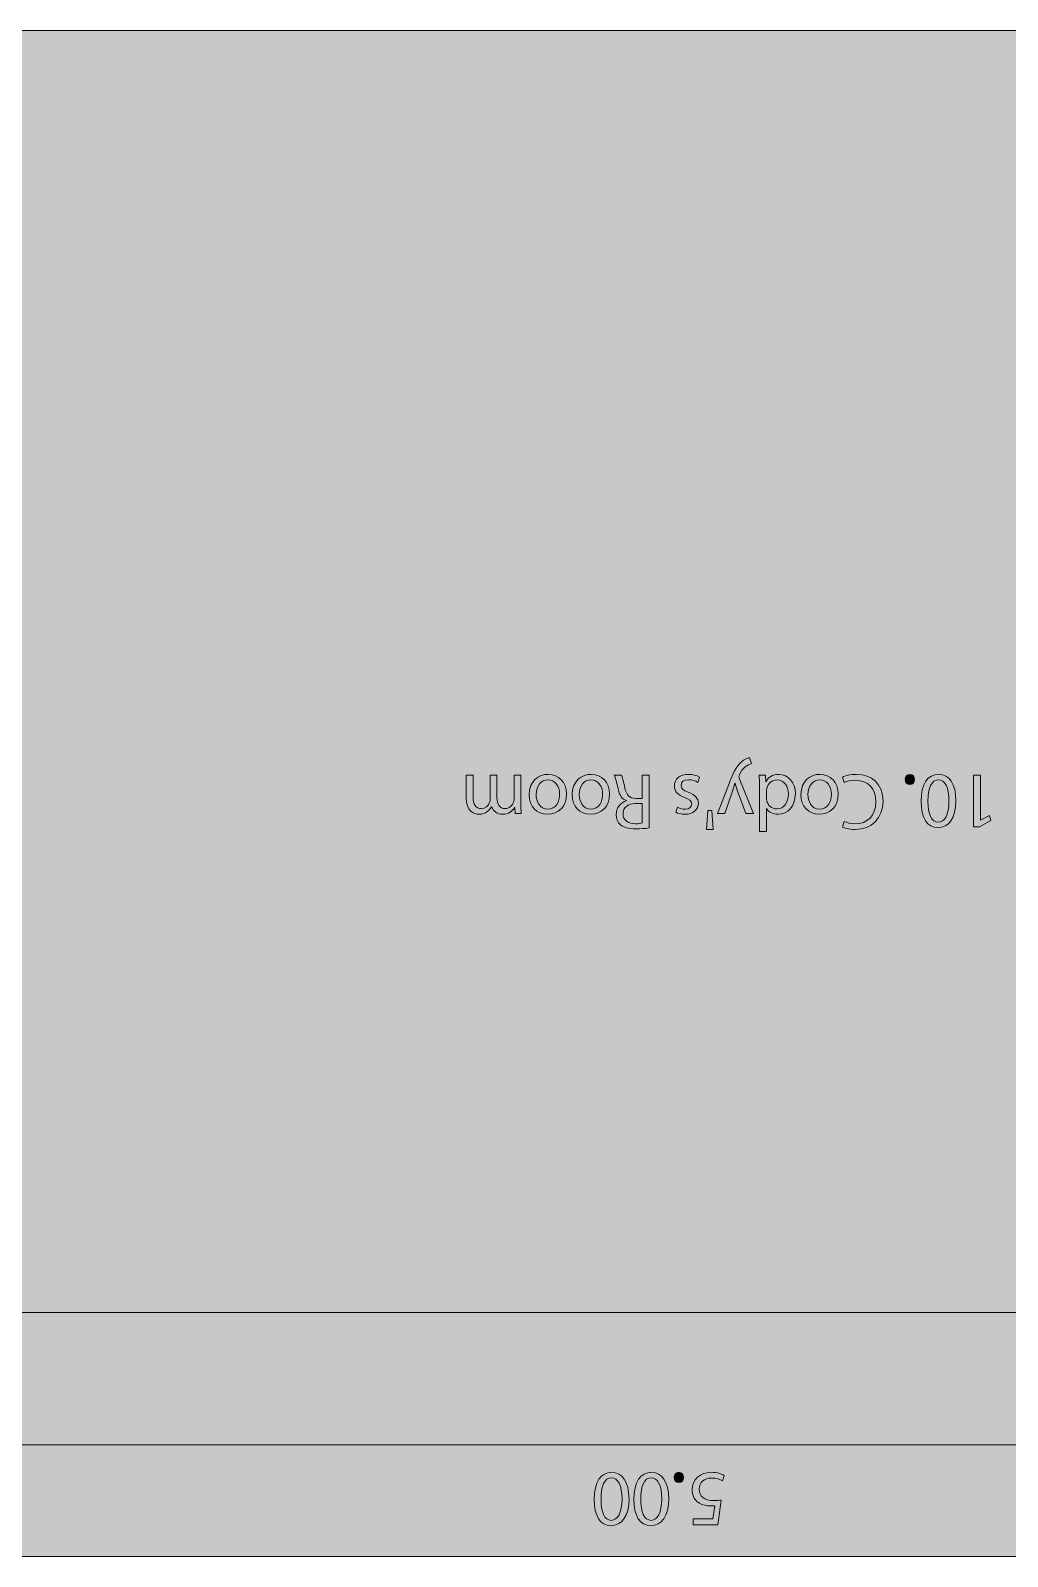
# Model space of a CAD drawing. Header units: centimetres. Extents: x -16.81 to -14.54, y 1.61 to 2.77.
# Drawn here: x -15.6985 to -15.5855, y 1.7457 to 1.922 of the extents above; entities that cross this region are included whole.
import ezdxf

# ---------------------------------------------------------------- set-up
doc = ezdxf.new("R2010")
doc.units = ezdxf.units.CM
doc.header["$MEASUREMENT"] = 0
for name, color, linetype, lineweight in [('0TEXT', 7, 'Continuous', 0), ('EXP BORDER', 7, 'Continuous', 0), ('EXP COTA', 7, 'Continuous', 0), ('EXP HATCH', 7, 'Continuous', 0)]:
    doc.layers.add(name, color=color, linetype=linetype, lineweight=lineweight)

# ---------------------------------------------------------------- blocks, each defined once
blk = doc.blocks.new('Block_73')
at = {"layer": 'EXP COTA', "true_color": 0x0000cc, "transparency": 33554687}
h = blk.add_hatch(color=172, dxfattribs=at)
h.dxf.hatch_style = 2
edge = h.paths.add_edge_path()
edge.add_spline(control_points=[(-15.63005, 1.75231), (-15.63005, 1.75386), (-15.63054, 1.75476), (-15.63126, 1.75476), (-15.63209, 1.75476), (-15.63248, 1.75379), (-15.63248, 1.75228), (-15.63248, 1.7508), (-15.6321, 1.74983), (-15.63128, 1.74983), (-15.63057, 1.74983), (-15.63005, 1.75069), (-15.63005, 1.75231)], knot_values=[0, 0, 0, 0, 1, 1, 1, 2, 2, 2, 3, 3, 3, 4, 4, 4, 4], degree=3, periodic=0)
edge = h.paths.add_edge_path()
edge.add_spline(control_points=[(-15.63327, 1.75224), (-15.63327, 1.75428), (-15.63253, 1.75538), (-15.63121, 1.75538), (-15.63005, 1.75538), (-15.62926, 1.75428), (-15.62924, 1.75231), (-15.62924, 1.75032), (-15.63011, 1.74921), (-15.63131, 1.74921), (-15.63257, 1.74921), (-15.63327, 1.75035), (-15.63327, 1.75224)], knot_values=[0, 0, 0, 0, 1, 1, 1, 2, 2, 2, 3, 3, 3, 4, 4, 4, 4], degree=3, periodic=0)
h = blk.add_hatch(color=172, dxfattribs=at)
h.dxf.hatch_style = 2
edge = h.paths.add_edge_path()
edge.add_spline(control_points=[(-15.62545, 1.75231), (-15.62545, 1.75386), (-15.62592, 1.75476), (-15.62666, 1.75476), (-15.62749, 1.75476), (-15.62788, 1.75379), (-15.62788, 1.75228), (-15.62788, 1.7508), (-15.6275, 1.74983), (-15.62668, 1.74983), (-15.62597, 1.74983), (-15.62545, 1.75069), (-15.62545, 1.75231)], knot_values=[0, 0, 0, 0, 1, 1, 1, 2, 2, 2, 3, 3, 3, 4, 4, 4, 4], degree=3, periodic=0)
edge = h.paths.add_edge_path()
edge.add_spline(control_points=[(-15.62868, 1.75224), (-15.62868, 1.75428), (-15.62793, 1.75538), (-15.62661, 1.75538), (-15.62545, 1.75538), (-15.62466, 1.75428), (-15.62464, 1.75231), (-15.62464, 1.75032), (-15.62551, 1.74921), (-15.62671, 1.74921), (-15.62797, 1.74921), (-15.62868, 1.75035), (-15.62868, 1.75224)], knot_values=[0, 0, 0, 0, 1, 1, 1, 2, 2, 2, 3, 3, 3, 4, 4, 4, 4], degree=3, periodic=0)
h = blk.add_hatch(color=172, dxfattribs=at)
h.dxf.hatch_style = 2
edge = h.paths.add_edge_path()
edge.add_spline(control_points=[(-15.62294, 1.75479), (-15.62294, 1.75445), (-15.62316, 1.75421), (-15.62347, 1.75421), (-15.6238, 1.75421), (-15.62402, 1.75445), (-15.62402, 1.75479), (-15.62402, 1.75514), (-15.62382, 1.75538), (-15.62347, 1.75538), (-15.62315, 1.75538), (-15.62294, 1.75514), (-15.62294, 1.75479)], knot_values=[0, 0, 0, 0, 1, 1, 1, 2, 2, 2, 3, 3, 3, 4, 4, 4, 4], degree=3, periodic=0)
h = blk.add_hatch(color=172, dxfattribs=at)
h.dxf.hatch_style = 2
edge = h.paths.add_edge_path()
edge.add_spline(control_points=[(-15.62182, 1.75001), (-15.62182, 1.75001), (-15.61955, 1.75001), (-15.61955, 1.75001), (-15.61955, 1.75001), (-15.61932, 1.75152), (-15.61932, 1.75152), (-15.61946, 1.75152), (-15.61958, 1.75149), (-15.6198, 1.75149), (-15.62027, 1.75149), (-15.62072, 1.75159), (-15.6211, 1.75183), (-15.62156, 1.75207), (-15.62194, 1.75259), (-15.62194, 1.75335), (-15.62194, 1.75452), (-15.62101, 1.75538), (-15.61972, 1.75538), (-15.61908, 1.75538), (-15.61853, 1.75521), (-15.61824, 1.755), (-15.61824, 1.755), (-15.61844, 1.75438), (-15.61844, 1.75438), (-15.61868, 1.75455), (-15.61917, 1.75472), (-15.61972, 1.75472), (-15.62048, 1.75472), (-15.62113, 1.75424), (-15.62113, 1.75345), (-15.62111, 1.75266), (-15.6206, 1.75211), (-15.61941, 1.75211), (-15.61908, 1.75211), (-15.61881, 1.75214), (-15.61858, 1.75218), (-15.61858, 1.75218), (-15.61898, 1.74932), (-15.61898, 1.74932), (-15.61898, 1.74932), (-15.62182, 1.74932), (-15.62182, 1.74932), (-15.62182, 1.74932), (-15.62182, 1.75001), (-15.62182, 1.75001)], knot_values=[0, 0, 0, 0, 1, 1, 1, 2, 2, 2, 3, 3, 3, 4, 4, 4, 5, 5, 5, 6, 6, 6, 7, 7, 7, 8, 8, 8, 9, 9, 9, 10, 10, 10, 11, 11, 11, 12, 12, 12, 13, 13, 13, 14, 14, 14, 15, 15, 15, 15], degree=3, periodic=0)
at = {"layer": 'EXP COTA'}
for points, knots in [([(-15.63327, 1.75224), (-15.63327, 1.75428), (-15.63253, 1.75538), (-15.63121, 1.75538), (-15.63005, 1.75538), (-15.62926, 1.75428), (-15.62924, 1.75231), (-15.62924, 1.75032), (-15.63011, 1.74921), (-15.63131, 1.74921), (-15.63257, 1.74921), (-15.63327, 1.75035), (-15.63327, 1.75224)], [0, 0, 0, 0, 1, 1, 1, 2, 2, 2, 3, 3, 3, 4, 4, 4, 4]), ([(-15.62868, 1.75224), (-15.62868, 1.75428), (-15.62793, 1.75538), (-15.62661, 1.75538), (-15.62545, 1.75538), (-15.62466, 1.75428), (-15.62464, 1.75231), (-15.62464, 1.75032), (-15.62551, 1.74921), (-15.62671, 1.74921), (-15.62797, 1.74921), (-15.62868, 1.75035), (-15.62868, 1.75224)], [0, 0, 0, 0, 1, 1, 1, 2, 2, 2, 3, 3, 3, 4, 4, 4, 4]), ([(-15.62294, 1.75479), (-15.62294, 1.75445), (-15.62316, 1.75421), (-15.62347, 1.75421), (-15.6238, 1.75421), (-15.62402, 1.75445), (-15.62402, 1.75479), (-15.62402, 1.75514), (-15.62382, 1.75538), (-15.62347, 1.75538), (-15.62315, 1.75538), (-15.62294, 1.75514), (-15.62294, 1.75479)], [0, 0, 0, 0, 1, 1, 1, 2, 2, 2, 3, 3, 3, 4, 4, 4, 4]), ([(-15.62182, 1.75001), (-15.62182, 1.75001), (-15.61955, 1.75001), (-15.61955, 1.75001), (-15.61955, 1.75001), (-15.61932, 1.75152), (-15.61932, 1.75152), (-15.61946, 1.75152), (-15.61958, 1.75149), (-15.6198, 1.75149), (-15.62027, 1.75149), (-15.62072, 1.75159), (-15.6211, 1.75183), (-15.62156, 1.75207), (-15.62194, 1.75259), (-15.62194, 1.75335), (-15.62194, 1.75452), (-15.62101, 1.75538), (-15.61972, 1.75538), (-15.61908, 1.75538), (-15.61853, 1.75521), (-15.61824, 1.755), (-15.61824, 1.755), (-15.61844, 1.75438), (-15.61844, 1.75438), (-15.61868, 1.75455), (-15.61917, 1.75472), (-15.61972, 1.75472), (-15.62048, 1.75472), (-15.62113, 1.75424), (-15.62113, 1.75345), (-15.62111, 1.75266), (-15.6206, 1.75211), (-15.61941, 1.75211), (-15.61908, 1.75211), (-15.61881, 1.75214), (-15.61858, 1.75218), (-15.61858, 1.75218), (-15.61898, 1.74932), (-15.61898, 1.74932), (-15.61898, 1.74932), (-15.62182, 1.74932), (-15.62182, 1.74932), (-15.62182, 1.74932), (-15.62182, 1.75001), (-15.62182, 1.75001)], [0, 0, 0, 0, 1, 1, 1, 2, 2, 2, 3, 3, 3, 4, 4, 4, 5, 5, 5, 6, 6, 6, 7, 7, 7, 8, 8, 8, 9, 9, 9, 10, 10, 10, 11, 11, 11, 12, 12, 12, 13, 13, 13, 14, 14, 14, 15, 15, 15, 15]), ([(-15.63005, 1.75231), (-15.63005, 1.75386), (-15.63054, 1.75476), (-15.63126, 1.75476), (-15.63209, 1.75476), (-15.63248, 1.75379), (-15.63248, 1.75228), (-15.63248, 1.7508), (-15.6321, 1.74983), (-15.63128, 1.74983), (-15.63057, 1.74983), (-15.63005, 1.75069), (-15.63005, 1.75231)], [0, 0, 0, 0, 1, 1, 1, 2, 2, 2, 3, 3, 3, 4, 4, 4, 4]), ([(-15.62545, 1.75231), (-15.62545, 1.75386), (-15.62592, 1.75476), (-15.62666, 1.75476), (-15.62749, 1.75476), (-15.62788, 1.75379), (-15.62788, 1.75228), (-15.62788, 1.7508), (-15.6275, 1.74983), (-15.62668, 1.74983), (-15.62597, 1.74983), (-15.62545, 1.75069), (-15.62545, 1.75231)], [0, 0, 0, 0, 1, 1, 1, 2, 2, 2, 3, 3, 3, 4, 4, 4, 4])]:
    blk.add_open_spline(points, degree=3, knots=knots, dxfattribs=at)
blk = doc.blocks.new('Block_72')
at = {"layer": 'EXP COTA'}
blk.add_blockref('Block_73', (0, 0), dxfattribs=at)
blk = doc.blocks.new('Block_71')
at = {"layer": 'EXP COTA', "true_color": 0x0000cc, "transparency": 33554687}
h = blk.add_hatch(color=172, dxfattribs=at)
h.dxf.hatch_style = 2
h.paths.add_polyline_path([(-15.70745, 1.75738), (-15.70745, 1.75973), (-15.7145, 1.75855)])
h = blk.add_hatch(color=172, dxfattribs=at)
h.dxf.hatch_style = 2
h.paths.add_polyline_path([(-15.54517, 1.75738), (-15.54517, 1.75973), (-15.53812, 1.75855)])
at = {"layer": 'EXP COTA', "color": 172, "lineweight": 0, "true_color": 0x0000cc}
for p, q in [((-15.7145, 1.74742), (-15.7145, 1.76561)), ((-15.53812, 1.74742), (-15.53812, 1.76561)), ((-15.54517, 1.75855), (-15.70745, 1.75855))]:
    blk.add_line(p, q, dxfattribs=at)
at = {"layer": 'EXP COTA'}
for points in [[(-15.70745, 1.75738), (-15.70745, 1.75973), (-15.7145, 1.75855), (-15.7145, 1.75855)], [(-15.54517, 1.75738), (-15.54517, 1.75973), (-15.53812, 1.75855), (-15.53812, 1.75855)]]:
    blk.add_lwpolyline(points, close=True, dxfattribs=at)
blk.add_blockref('Block_72', (0, 0), dxfattribs=at)
blk = doc.blocks.new('Block_77')
at = {"layer": 'EXP COTA', "color": 172, "lineweight": 0, "true_color": 0x0000cc}
blk.add_line((-15.12184, 1.77386), (-15.88384, 1.77386), dxfattribs=at)
blk = doc.blocks.new('Block_163')
at = {"layer": '0TEXT', "true_color": 0x333333, "transparency": 33554687}
h = blk.add_hatch(color=250, dxfattribs=at)
h.dxf.hatch_style = 2
edge = h.paths.add_edge_path()
edge.add_spline(control_points=[(-15.61572, 1.83152), (-15.61572, 1.83152), (-15.61669, 1.83413), (-15.61669, 1.83413), (-15.61679, 1.83444), (-15.61689, 1.83479), (-15.61698, 1.83506), (-15.61698, 1.83506), (-15.617, 1.83506), (-15.617, 1.83506), (-15.61707, 1.83479), (-15.61717, 1.83444), (-15.61727, 1.83413), (-15.61727, 1.83413), (-15.61815, 1.83152), (-15.61815, 1.83152), (-15.61815, 1.83152), (-15.61899, 1.83152), (-15.61899, 1.83152), (-15.61899, 1.83152), (-15.61779, 1.83469), (-15.61779, 1.83469), (-15.61722, 1.8362), (-15.61682, 1.83699), (-15.61627, 1.83748), (-15.61588, 1.83782), (-15.61548, 1.83796), (-15.61529, 1.83799), (-15.61529, 1.83799), (-15.61508, 1.8373), (-15.61508, 1.8373), (-15.61529, 1.83723), (-15.61555, 1.8371), (-15.61579, 1.83692), (-15.61601, 1.83675), (-15.61629, 1.83644), (-15.61646, 1.83603), (-15.6165, 1.83593), (-15.61653, 1.83586), (-15.61653, 1.83582), (-15.61653, 1.83579), (-15.61651, 1.83572), (-15.61648, 1.83562), (-15.61648, 1.83562), (-15.61484, 1.83152), (-15.61484, 1.83152), (-15.61484, 1.83152), (-15.61572, 1.83152), (-15.61572, 1.83152)], knot_values=[0, 0, 0, 0, 1, 1, 1, 2, 2, 2, 3, 3, 3, 4, 4, 4, 5, 5, 5, 6, 6, 6, 7, 7, 7, 8, 8, 8, 9, 9, 9, 10, 10, 10, 11, 11, 11, 12, 12, 12, 13, 13, 13, 14, 14, 14, 15, 15, 15, 16, 16, 16, 16], degree=3, periodic=0)
h = blk.add_hatch(color=250, dxfattribs=at)
h.dxf.hatch_style = 2
edge = h.paths.add_edge_path()
edge.add_spline(control_points=[(-15.64175, 1.83272), (-15.64175, 1.83227), (-15.64173, 1.8319), (-15.64172, 1.83152), (-15.64172, 1.83152), (-15.64242, 1.83152), (-15.64242, 1.83152), (-15.64242, 1.83152), (-15.64246, 1.83224), (-15.64246, 1.83224), (-15.64246, 1.83224), (-15.64247, 1.83224), (-15.64247, 1.83224), (-15.64273, 1.83183), (-15.64315, 1.83145), (-15.64387, 1.83145), (-15.64447, 1.83145), (-15.64494, 1.83179), (-15.64513, 1.83231), (-15.64513, 1.83231), (-15.64514, 1.83231), (-15.64514, 1.83231), (-15.64528, 1.83207), (-15.64545, 1.8319), (-15.64564, 1.83176), (-15.6459, 1.83155), (-15.64619, 1.83145), (-15.64661, 1.83145), (-15.64719, 1.83145), (-15.64807, 1.83183), (-15.64807, 1.83334), (-15.64807, 1.83334), (-15.64807, 1.83596), (-15.64807, 1.83596), (-15.64807, 1.83596), (-15.64728, 1.83596), (-15.64728, 1.83596), (-15.64728, 1.83596), (-15.64728, 1.83345), (-15.64728, 1.83345), (-15.64728, 1.83262), (-15.64697, 1.8321), (-15.64631, 1.8321), (-15.64587, 1.8321), (-15.6455, 1.83241), (-15.64537, 1.83283), (-15.64533, 1.83293), (-15.6453, 1.83307), (-15.6453, 1.83324), (-15.6453, 1.83324), (-15.6453, 1.83596), (-15.6453, 1.83596), (-15.6453, 1.83596), (-15.64452, 1.83596), (-15.64452, 1.83596), (-15.64452, 1.83596), (-15.64452, 1.83331), (-15.64452, 1.83331), (-15.64452, 1.83262), (-15.64421, 1.8321), (-15.64359, 1.8321), (-15.64309, 1.8321), (-15.64273, 1.83248), (-15.64259, 1.83289), (-15.64256, 1.833), (-15.64252, 1.83314), (-15.64252, 1.83327), (-15.64252, 1.83327), (-15.64252, 1.83596), (-15.64252, 1.83596), (-15.64252, 1.83596), (-15.64175, 1.83596), (-15.64175, 1.83596), (-15.64175, 1.83596), (-15.64175, 1.83272), (-15.64175, 1.83272)], knot_values=[0, 0, 0, 0, 1, 1, 1, 2, 2, 2, 3, 3, 3, 4, 4, 4, 5, 5, 5, 6, 6, 6, 7, 7, 7, 8, 8, 8, 9, 9, 9, 10, 10, 10, 11, 11, 11, 12, 12, 12, 13, 13, 13, 14, 14, 14, 15, 15, 15, 16, 16, 16, 17, 17, 17, 18, 18, 18, 19, 19, 19, 20, 20, 20, 21, 21, 21, 22, 22, 22, 23, 23, 23, 24, 24, 24, 25, 25, 25, 25], degree=3, periodic=0)
h = blk.add_hatch(color=250, dxfattribs=at)
h.dxf.hatch_style = 2
edge = h.paths.add_edge_path()
edge.add_spline(control_points=[(-15.63727, 1.83376), (-15.63727, 1.83472), (-15.63784, 1.83544), (-15.63863, 1.83544), (-15.63939, 1.83544), (-15.63998, 1.83472), (-15.63998, 1.83372), (-15.63998, 1.833), (-15.6396, 1.83203), (-15.63865, 1.83203), (-15.63768, 1.83203), (-15.63727, 1.83293), (-15.63727, 1.83376)], knot_values=[0, 0, 0, 0, 1, 1, 1, 2, 2, 2, 3, 3, 3, 4, 4, 4, 4], degree=3, periodic=0)
edge = h.paths.add_edge_path()
edge.add_spline(control_points=[(-15.64079, 1.83372), (-15.64079, 1.83534), (-15.63967, 1.83606), (-15.63858, 1.83606), (-15.63739, 1.83606), (-15.63646, 1.83517), (-15.63646, 1.83379), (-15.63646, 1.83231), (-15.63743, 1.83145), (-15.63867, 1.83145), (-15.63994, 1.83145), (-15.64079, 1.83234), (-15.64079, 1.83372)], knot_values=[0, 0, 0, 0, 1, 1, 1, 2, 2, 2, 3, 3, 3, 4, 4, 4, 4], degree=3, periodic=0)
h = blk.add_hatch(color=250, dxfattribs=at)
h.dxf.hatch_style = 2
edge = h.paths.add_edge_path()
edge.add_spline(control_points=[(-15.63229, 1.83376), (-15.63229, 1.83472), (-15.63286, 1.83544), (-15.63365, 1.83544), (-15.63441, 1.83544), (-15.635, 1.83472), (-15.635, 1.83372), (-15.635, 1.833), (-15.63462, 1.83203), (-15.63367, 1.83203), (-15.63271, 1.83203), (-15.63229, 1.83293), (-15.63229, 1.83376)], knot_values=[0, 0, 0, 0, 1, 1, 1, 2, 2, 2, 3, 3, 3, 4, 4, 4, 4], degree=3, periodic=0)
edge = h.paths.add_edge_path()
edge.add_spline(control_points=[(-15.63581, 1.83372), (-15.63581, 1.83534), (-15.63469, 1.83606), (-15.6336, 1.83606), (-15.63241, 1.83606), (-15.63148, 1.83517), (-15.63148, 1.83379), (-15.63148, 1.83231), (-15.63247, 1.83145), (-15.63369, 1.83145), (-15.63496, 1.83145), (-15.63581, 1.83234), (-15.63581, 1.83372)], knot_values=[0, 0, 0, 0, 1, 1, 1, 2, 2, 2, 3, 3, 3, 4, 4, 4, 4], degree=3, periodic=0)
h = blk.add_hatch(color=250, dxfattribs=at)
h.dxf.hatch_style = 2
edge = h.paths.add_edge_path()
edge.add_spline(control_points=[(-15.62773, 1.83269), (-15.62773, 1.83269), (-15.62854, 1.83269), (-15.62854, 1.83269), (-15.62938, 1.83269), (-15.62993, 1.83221), (-15.62993, 1.83152), (-15.62993, 1.83072), (-15.62935, 1.83038), (-15.6285, 1.83034), (-15.62812, 1.83034), (-15.62785, 1.83038), (-15.62773, 1.83045), (-15.62773, 1.83045), (-15.62773, 1.83269), (-15.62773, 1.83269)], knot_values=[0, 0, 0, 0, 1, 1, 1, 2, 2, 2, 3, 3, 3, 4, 4, 4, 5, 5, 5, 5], degree=3, periodic=0)
edge = h.paths.add_edge_path()
edge.add_spline(control_points=[(-15.62692, 1.82986), (-15.62733, 1.82979), (-15.6279, 1.82976), (-15.62845, 1.82976), (-15.6293, 1.82976), (-15.62985, 1.8299), (-15.63024, 1.83024), (-15.63055, 1.83052), (-15.63073, 1.83093), (-15.63073, 1.83141), (-15.63073, 1.83224), (-15.63021, 1.83279), (-15.62955, 1.833), (-15.62955, 1.833), (-15.62955, 1.83303), (-15.62955, 1.83303), (-15.63004, 1.8332), (-15.63031, 1.83362), (-15.63047, 1.83427), (-15.63067, 1.83513), (-15.63081, 1.83572), (-15.63095, 1.83596), (-15.63095, 1.83596), (-15.63012, 1.83596), (-15.63012, 1.83596), (-15.63002, 1.83579), (-15.62988, 1.83527), (-15.62971, 1.83448), (-15.62952, 1.83365), (-15.62919, 1.83331), (-15.62847, 1.83327), (-15.62847, 1.83327), (-15.62773, 1.83327), (-15.62773, 1.83327), (-15.62773, 1.83327), (-15.62773, 1.83596), (-15.62773, 1.83596), (-15.62773, 1.83596), (-15.62692, 1.83596), (-15.62692, 1.83596), (-15.62692, 1.83596), (-15.62692, 1.82986), (-15.62692, 1.82986)], knot_values=[0, 0, 0, 0, 1, 1, 1, 2, 2, 2, 3, 3, 3, 4, 4, 4, 5, 5, 5, 6, 6, 6, 7, 7, 7, 8, 8, 8, 9, 9, 9, 10, 10, 10, 11, 11, 11, 12, 12, 12, 13, 13, 13, 14, 14, 14, 14], degree=3, periodic=0)
h = blk.add_hatch(color=250, dxfattribs=at)
h.dxf.hatch_style = 2
edge = h.paths.add_edge_path()
edge.add_spline(control_points=[(-15.62129, 1.83513), (-15.62153, 1.83531), (-15.62196, 1.83544), (-15.62235, 1.83544), (-15.62294, 1.83544), (-15.62322, 1.83517), (-15.62322, 1.83479), (-15.62322, 1.83441), (-15.62299, 1.8342), (-15.62239, 1.834), (-15.6216, 1.83369), (-15.62122, 1.83327), (-15.62122, 1.83272), (-15.62122, 1.83203), (-15.6218, 1.83145), (-15.62275, 1.83145), (-15.6232, 1.83145), (-15.62359, 1.83155), (-15.62384, 1.83169), (-15.62384, 1.83169), (-15.62363, 1.83227), (-15.62363, 1.83227), (-15.62346, 1.83217), (-15.62315, 1.83203), (-15.62273, 1.83203), (-15.62225, 1.83203), (-15.62199, 1.83231), (-15.62199, 1.83265), (-15.62199, 1.833), (-15.62225, 1.83317), (-15.62284, 1.83338), (-15.62359, 1.83369), (-15.62399, 1.83407), (-15.62399, 1.83472), (-15.62399, 1.83551), (-15.62339, 1.83606), (-15.62234, 1.83606), (-15.62185, 1.83606), (-15.62141, 1.83593), (-15.6211, 1.83575), (-15.6211, 1.83575), (-15.62129, 1.83513), (-15.62129, 1.83513)], knot_values=[0, 0, 0, 0, 1, 1, 1, 2, 2, 2, 3, 3, 3, 4, 4, 4, 5, 5, 5, 6, 6, 6, 7, 7, 7, 8, 8, 8, 9, 9, 9, 10, 10, 10, 11, 11, 11, 12, 12, 12, 13, 13, 13, 14, 14, 14, 14], degree=3, periodic=0)
h = blk.add_hatch(color=250, dxfattribs=at)
h.dxf.hatch_style = 2
edge = h.paths.add_edge_path()
edge.add_spline(control_points=[(-15.61334, 1.83334), (-15.61334, 1.83324), (-15.61334, 1.8331), (-15.61331, 1.833), (-15.61319, 1.83248), (-15.61276, 1.83207), (-15.61214, 1.83207), (-15.61131, 1.83207), (-15.61081, 1.83279), (-15.61081, 1.83379), (-15.61081, 1.83469), (-15.61126, 1.83541), (-15.61212, 1.83541), (-15.61267, 1.83541), (-15.61316, 1.83506), (-15.61331, 1.83444), (-15.61334, 1.83434), (-15.61334, 1.83424), (-15.61334, 1.8341), (-15.61334, 1.8341), (-15.61334, 1.83334), (-15.61334, 1.83334)], knot_values=[0, 0, 0, 0, 1, 1, 1, 2, 2, 2, 3, 3, 3, 4, 4, 4, 5, 5, 5, 6, 6, 6, 7, 7, 7, 7], degree=3, periodic=0)
edge = h.paths.add_edge_path()
edge.add_spline(control_points=[(-15.61415, 1.82945), (-15.61415, 1.82945), (-15.61415, 1.83482), (-15.61415, 1.83482), (-15.61415, 1.8352), (-15.61415, 1.83565), (-15.61419, 1.83596), (-15.61419, 1.83596), (-15.61347, 1.83596), (-15.61347, 1.83596), (-15.61347, 1.83596), (-15.61343, 1.8352), (-15.61343, 1.8352), (-15.61343, 1.8352), (-15.61341, 1.8352), (-15.61341, 1.8352), (-15.61316, 1.83568), (-15.61262, 1.83606), (-15.6119, 1.83606), (-15.61083, 1.83606), (-15.61, 1.83517), (-15.61, 1.83382), (-15.61, 1.83234), (-15.61092, 1.83145), (-15.61198, 1.83145), (-15.61267, 1.83145), (-15.61312, 1.83176), (-15.61333, 1.8321), (-15.61333, 1.8321), (-15.61334, 1.8321), (-15.61334, 1.8321), (-15.61334, 1.8321), (-15.61334, 1.82945), (-15.61334, 1.82945), (-15.61334, 1.82945), (-15.61415, 1.82945), (-15.61415, 1.82945)], knot_values=[0, 0, 0, 0, 1, 1, 1, 2, 2, 2, 3, 3, 3, 4, 4, 4, 5, 5, 5, 6, 6, 6, 7, 7, 7, 8, 8, 8, 9, 9, 9, 10, 10, 10, 11, 11, 11, 12, 12, 12, 12], degree=3, periodic=0)
h = blk.add_hatch(color=250, dxfattribs=at)
h.dxf.hatch_style = 2
edge = h.paths.add_edge_path()
edge.add_spline(control_points=[(-15.60583, 1.83376), (-15.60583, 1.83472), (-15.6064, 1.83544), (-15.6072, 1.83544), (-15.60795, 1.83544), (-15.60854, 1.83472), (-15.60854, 1.83372), (-15.60854, 1.833), (-15.60816, 1.83203), (-15.60721, 1.83203), (-15.60625, 1.83203), (-15.60583, 1.83293), (-15.60583, 1.83376)], knot_values=[0, 0, 0, 0, 1, 1, 1, 2, 2, 2, 3, 3, 3, 4, 4, 4, 4], degree=3, periodic=0)
edge = h.paths.add_edge_path()
edge.add_spline(control_points=[(-15.60935, 1.83372), (-15.60935, 1.83534), (-15.60823, 1.83606), (-15.60714, 1.83606), (-15.60596, 1.83606), (-15.60503, 1.83517), (-15.60503, 1.83379), (-15.60503, 1.83231), (-15.60601, 1.83145), (-15.60723, 1.83145), (-15.6085, 1.83145), (-15.60935, 1.83234), (-15.60935, 1.83372)], knot_values=[0, 0, 0, 0, 1, 1, 1, 2, 2, 2, 3, 3, 3, 4, 4, 4, 4], degree=3, periodic=0)
h = blk.add_hatch(color=250, dxfattribs=at)
h.dxf.hatch_style = 2
edge = h.paths.add_edge_path()
edge.add_spline(control_points=[(-15.60454, 1.83575), (-15.60425, 1.83589), (-15.60366, 1.83606), (-15.60291, 1.83606), (-15.60117, 1.83606), (-15.59986, 1.83496), (-15.59986, 1.83293), (-15.59986, 1.831), (-15.60117, 1.82969), (-15.60308, 1.82969), (-15.60385, 1.82969), (-15.60434, 1.82986), (-15.60454, 1.82997), (-15.60454, 1.82997), (-15.60435, 1.83062), (-15.60435, 1.83062), (-15.60404, 1.83048), (-15.60361, 1.83034), (-15.60311, 1.83034), (-15.60167, 1.83034), (-15.6007, 1.83127), (-15.6007, 1.83289), (-15.6007, 1.83441), (-15.60156, 1.83537), (-15.60308, 1.83537), (-15.60356, 1.83537), (-15.60404, 1.83527), (-15.60437, 1.83513), (-15.60437, 1.83513), (-15.60454, 1.83575), (-15.60454, 1.83575)], knot_values=[0, 0, 0, 0, 1, 1, 1, 2, 2, 2, 3, 3, 3, 4, 4, 4, 5, 5, 5, 6, 6, 6, 7, 7, 7, 8, 8, 8, 9, 9, 9, 10, 10, 10, 10], degree=3, periodic=0)
h = blk.add_hatch(color=250, dxfattribs=at)
h.dxf.hatch_style = 2
edge = h.paths.add_edge_path()
edge.add_spline(control_points=[(-15.59621, 1.83548), (-15.59621, 1.83513), (-15.59643, 1.83489), (-15.59674, 1.83489), (-15.59707, 1.83489), (-15.59729, 1.83513), (-15.59729, 1.83548), (-15.59729, 1.83582), (-15.59708, 1.83606), (-15.59674, 1.83606), (-15.59641, 1.83606), (-15.59621, 1.83582), (-15.59621, 1.83548)], knot_values=[0, 0, 0, 0, 1, 1, 1, 2, 2, 2, 3, 3, 3, 4, 4, 4, 4], degree=3, periodic=0)
h = blk.add_hatch(color=250, dxfattribs=at)
h.dxf.hatch_style = 2
edge = h.paths.add_edge_path()
edge.add_spline(control_points=[(-15.59223, 1.833), (-15.59223, 1.83455), (-15.59271, 1.83544), (-15.59343, 1.83544), (-15.59426, 1.83544), (-15.59466, 1.83448), (-15.59466, 1.83296), (-15.59466, 1.83148), (-15.59428, 1.83052), (-15.59345, 1.83052), (-15.59274, 1.83052), (-15.59223, 1.83138), (-15.59223, 1.833)], knot_values=[0, 0, 0, 0, 1, 1, 1, 2, 2, 2, 3, 3, 3, 4, 4, 4, 4], degree=3, periodic=0)
edge = h.paths.add_edge_path()
edge.add_spline(control_points=[(-15.59545, 1.83293), (-15.59545, 1.83496), (-15.59471, 1.83606), (-15.59338, 1.83606), (-15.59223, 1.83606), (-15.59143, 1.83496), (-15.59142, 1.833), (-15.59142, 1.831), (-15.59228, 1.8299), (-15.59348, 1.8299), (-15.59474, 1.8299), (-15.59545, 1.83103), (-15.59545, 1.83293)], knot_values=[0, 0, 0, 0, 1, 1, 1, 2, 2, 2, 3, 3, 3, 4, 4, 4, 4], degree=3, periodic=0)
h = blk.add_hatch(color=250, dxfattribs=at)
h.dxf.hatch_style = 2
edge = h.paths.add_edge_path()
edge.add_spline(control_points=[(-15.58859, 1.83076), (-15.58859, 1.83076), (-15.58857, 1.83076), (-15.58857, 1.83076), (-15.58857, 1.83076), (-15.58754, 1.83131), (-15.58754, 1.83131), (-15.58754, 1.83131), (-15.58739, 1.83072), (-15.58739, 1.83072), (-15.58739, 1.83072), (-15.5887, 1.83), (-15.5887, 1.83), (-15.5887, 1.83), (-15.58938, 1.83), (-15.58938, 1.83), (-15.58938, 1.83), (-15.58938, 1.83596), (-15.58938, 1.83596), (-15.58938, 1.83596), (-15.58859, 1.83596), (-15.58859, 1.83596), (-15.58859, 1.83596), (-15.58859, 1.83076), (-15.58859, 1.83076)], knot_values=[0, 0, 0, 0, 1, 1, 1, 2, 2, 2, 3, 3, 3, 4, 4, 4, 5, 5, 5, 6, 6, 6, 7, 7, 7, 8, 8, 8, 8], degree=3, periodic=0)
h = blk.add_hatch(color=250, dxfattribs=at)
h.dxf.hatch_style = 2
edge = h.paths.add_edge_path()
edge.add_spline(control_points=[(-15.62029, 1.82969), (-15.62029, 1.82969), (-15.62013, 1.8319), (-15.62013, 1.8319), (-15.62013, 1.8319), (-15.61965, 1.8319), (-15.61965, 1.8319), (-15.61965, 1.8319), (-15.61949, 1.82969), (-15.61949, 1.82969), (-15.61949, 1.82969), (-15.62029, 1.82969), (-15.62029, 1.82969)], knot_values=[0, 0, 0, 0, 1, 1, 1, 2, 2, 2, 3, 3, 3, 4, 4, 4, 4], degree=3, periodic=0)
at = {"layer": '0TEXT'}
for points, knots in [([(-15.61572, 1.83152), (-15.61572, 1.83152), (-15.61669, 1.83413), (-15.61669, 1.83413), (-15.61679, 1.83444), (-15.61689, 1.83479), (-15.61698, 1.83506), (-15.61698, 1.83506), (-15.617, 1.83506), (-15.617, 1.83506), (-15.61707, 1.83479), (-15.61717, 1.83444), (-15.61727, 1.83413), (-15.61727, 1.83413), (-15.61815, 1.83152), (-15.61815, 1.83152), (-15.61815, 1.83152), (-15.61899, 1.83152), (-15.61899, 1.83152), (-15.61899, 1.83152), (-15.61779, 1.83469), (-15.61779, 1.83469), (-15.61722, 1.8362), (-15.61682, 1.83699), (-15.61627, 1.83748), (-15.61588, 1.83782), (-15.61548, 1.83796), (-15.61529, 1.83799), (-15.61529, 1.83799), (-15.61508, 1.8373), (-15.61508, 1.8373), (-15.61529, 1.83723), (-15.61555, 1.8371), (-15.61579, 1.83692), (-15.61601, 1.83675), (-15.61629, 1.83644), (-15.61646, 1.83603), (-15.6165, 1.83593), (-15.61653, 1.83586), (-15.61653, 1.83582), (-15.61653, 1.83579), (-15.61651, 1.83572), (-15.61648, 1.83562), (-15.61648, 1.83562), (-15.61484, 1.83152), (-15.61484, 1.83152), (-15.61484, 1.83152), (-15.61572, 1.83152), (-15.61572, 1.83152)], [0, 0, 0, 0, 1, 1, 1, 2, 2, 2, 3, 3, 3, 4, 4, 4, 5, 5, 5, 6, 6, 6, 7, 7, 7, 8, 8, 8, 9, 9, 9, 10, 10, 10, 11, 11, 11, 12, 12, 12, 13, 13, 13, 14, 14, 14, 15, 15, 15, 16, 16, 16, 16]), ([(-15.64175, 1.83272), (-15.64175, 1.83227), (-15.64173, 1.8319), (-15.64172, 1.83152), (-15.64172, 1.83152), (-15.64242, 1.83152), (-15.64242, 1.83152), (-15.64242, 1.83152), (-15.64246, 1.83224), (-15.64246, 1.83224), (-15.64246, 1.83224), (-15.64247, 1.83224), (-15.64247, 1.83224), (-15.64273, 1.83183), (-15.64315, 1.83145), (-15.64387, 1.83145), (-15.64447, 1.83145), (-15.64494, 1.83179), (-15.64513, 1.83231), (-15.64513, 1.83231), (-15.64514, 1.83231), (-15.64514, 1.83231), (-15.64528, 1.83207), (-15.64545, 1.8319), (-15.64564, 1.83176), (-15.6459, 1.83155), (-15.64619, 1.83145), (-15.64661, 1.83145), (-15.64719, 1.83145), (-15.64807, 1.83183), (-15.64807, 1.83334), (-15.64807, 1.83334), (-15.64807, 1.83596), (-15.64807, 1.83596), (-15.64807, 1.83596), (-15.64728, 1.83596), (-15.64728, 1.83596), (-15.64728, 1.83596), (-15.64728, 1.83345), (-15.64728, 1.83345), (-15.64728, 1.83262), (-15.64697, 1.8321), (-15.64631, 1.8321), (-15.64587, 1.8321), (-15.6455, 1.83241), (-15.64537, 1.83283), (-15.64533, 1.83293), (-15.6453, 1.83307), (-15.6453, 1.83324), (-15.6453, 1.83324), (-15.6453, 1.83596), (-15.6453, 1.83596), (-15.6453, 1.83596), (-15.64452, 1.83596), (-15.64452, 1.83596), (-15.64452, 1.83596), (-15.64452, 1.83331), (-15.64452, 1.83331), (-15.64452, 1.83262), (-15.64421, 1.8321), (-15.64359, 1.8321), (-15.64309, 1.8321), (-15.64273, 1.83248), (-15.64259, 1.83289), (-15.64256, 1.833), (-15.64252, 1.83314), (-15.64252, 1.83327), (-15.64252, 1.83327), (-15.64252, 1.83596), (-15.64252, 1.83596), (-15.64252, 1.83596), (-15.64175, 1.83596), (-15.64175, 1.83596), (-15.64175, 1.83596), (-15.64175, 1.83272), (-15.64175, 1.83272)], [0, 0, 0, 0, 1, 1, 1, 2, 2, 2, 3, 3, 3, 4, 4, 4, 5, 5, 5, 6, 6, 6, 7, 7, 7, 8, 8, 8, 9, 9, 9, 10, 10, 10, 11, 11, 11, 12, 12, 12, 13, 13, 13, 14, 14, 14, 15, 15, 15, 16, 16, 16, 17, 17, 17, 18, 18, 18, 19, 19, 19, 20, 20, 20, 21, 21, 21, 22, 22, 22, 23, 23, 23, 24, 24, 24, 25, 25, 25, 25]), ([(-15.64079, 1.83372), (-15.64079, 1.83534), (-15.63967, 1.83606), (-15.63858, 1.83606), (-15.63739, 1.83606), (-15.63646, 1.83517), (-15.63646, 1.83379), (-15.63646, 1.83231), (-15.63743, 1.83145), (-15.63867, 1.83145), (-15.63994, 1.83145), (-15.64079, 1.83234), (-15.64079, 1.83372)], [0, 0, 0, 0, 1, 1, 1, 2, 2, 2, 3, 3, 3, 4, 4, 4, 4]), ([(-15.63727, 1.83376), (-15.63727, 1.83472), (-15.63784, 1.83544), (-15.63863, 1.83544), (-15.63939, 1.83544), (-15.63998, 1.83472), (-15.63998, 1.83372), (-15.63998, 1.833), (-15.6396, 1.83203), (-15.63865, 1.83203), (-15.63768, 1.83203), (-15.63727, 1.83293), (-15.63727, 1.83376)], [0, 0, 0, 0, 1, 1, 1, 2, 2, 2, 3, 3, 3, 4, 4, 4, 4]), ([(-15.63581, 1.83372), (-15.63581, 1.83534), (-15.63469, 1.83606), (-15.6336, 1.83606), (-15.63241, 1.83606), (-15.63148, 1.83517), (-15.63148, 1.83379), (-15.63148, 1.83231), (-15.63247, 1.83145), (-15.63369, 1.83145), (-15.63496, 1.83145), (-15.63581, 1.83234), (-15.63581, 1.83372)], [0, 0, 0, 0, 1, 1, 1, 2, 2, 2, 3, 3, 3, 4, 4, 4, 4]), ([(-15.63229, 1.83376), (-15.63229, 1.83472), (-15.63286, 1.83544), (-15.63365, 1.83544), (-15.63441, 1.83544), (-15.635, 1.83472), (-15.635, 1.83372), (-15.635, 1.833), (-15.63462, 1.83203), (-15.63367, 1.83203), (-15.63271, 1.83203), (-15.63229, 1.83293), (-15.63229, 1.83376)], [0, 0, 0, 0, 1, 1, 1, 2, 2, 2, 3, 3, 3, 4, 4, 4, 4]), ([(-15.62692, 1.82986), (-15.62733, 1.82979), (-15.6279, 1.82976), (-15.62845, 1.82976), (-15.6293, 1.82976), (-15.62985, 1.8299), (-15.63024, 1.83024), (-15.63055, 1.83052), (-15.63073, 1.83093), (-15.63073, 1.83141), (-15.63073, 1.83224), (-15.63021, 1.83279), (-15.62955, 1.833), (-15.62955, 1.833), (-15.62955, 1.83303), (-15.62955, 1.83303), (-15.63004, 1.8332), (-15.63031, 1.83362), (-15.63047, 1.83427), (-15.63067, 1.83513), (-15.63081, 1.83572), (-15.63095, 1.83596), (-15.63095, 1.83596), (-15.63012, 1.83596), (-15.63012, 1.83596), (-15.63002, 1.83579), (-15.62988, 1.83527), (-15.62971, 1.83448), (-15.62952, 1.83365), (-15.62919, 1.83331), (-15.62847, 1.83327), (-15.62847, 1.83327), (-15.62773, 1.83327), (-15.62773, 1.83327), (-15.62773, 1.83327), (-15.62773, 1.83596), (-15.62773, 1.83596), (-15.62773, 1.83596), (-15.62692, 1.83596), (-15.62692, 1.83596), (-15.62692, 1.83596), (-15.62692, 1.82986), (-15.62692, 1.82986)], [0, 0, 0, 0, 1, 1, 1, 2, 2, 2, 3, 3, 3, 4, 4, 4, 5, 5, 5, 6, 6, 6, 7, 7, 7, 8, 8, 8, 9, 9, 9, 10, 10, 10, 11, 11, 11, 12, 12, 12, 13, 13, 13, 14, 14, 14, 14]), ([(-15.62129, 1.83513), (-15.62153, 1.83531), (-15.62196, 1.83544), (-15.62235, 1.83544), (-15.62294, 1.83544), (-15.62322, 1.83517), (-15.62322, 1.83479), (-15.62322, 1.83441), (-15.62299, 1.8342), (-15.62239, 1.834), (-15.6216, 1.83369), (-15.62122, 1.83327), (-15.62122, 1.83272), (-15.62122, 1.83203), (-15.6218, 1.83145), (-15.62275, 1.83145), (-15.6232, 1.83145), (-15.62359, 1.83155), (-15.62384, 1.83169), (-15.62384, 1.83169), (-15.62363, 1.83227), (-15.62363, 1.83227), (-15.62346, 1.83217), (-15.62315, 1.83203), (-15.62273, 1.83203), (-15.62225, 1.83203), (-15.62199, 1.83231), (-15.62199, 1.83265), (-15.62199, 1.833), (-15.62225, 1.83317), (-15.62284, 1.83338), (-15.62359, 1.83369), (-15.62399, 1.83407), (-15.62399, 1.83472), (-15.62399, 1.83551), (-15.62339, 1.83606), (-15.62234, 1.83606), (-15.62185, 1.83606), (-15.62141, 1.83593), (-15.6211, 1.83575), (-15.6211, 1.83575), (-15.62129, 1.83513), (-15.62129, 1.83513)], [0, 0, 0, 0, 1, 1, 1, 2, 2, 2, 3, 3, 3, 4, 4, 4, 5, 5, 5, 6, 6, 6, 7, 7, 7, 8, 8, 8, 9, 9, 9, 10, 10, 10, 11, 11, 11, 12, 12, 12, 13, 13, 13, 14, 14, 14, 14]), ([(-15.61415, 1.82945), (-15.61415, 1.82945), (-15.61415, 1.83482), (-15.61415, 1.83482), (-15.61415, 1.8352), (-15.61415, 1.83565), (-15.61419, 1.83596), (-15.61419, 1.83596), (-15.61347, 1.83596), (-15.61347, 1.83596), (-15.61347, 1.83596), (-15.61343, 1.8352), (-15.61343, 1.8352), (-15.61343, 1.8352), (-15.61341, 1.8352), (-15.61341, 1.8352), (-15.61316, 1.83568), (-15.61262, 1.83606), (-15.6119, 1.83606), (-15.61083, 1.83606), (-15.61, 1.83517), (-15.61, 1.83382), (-15.61, 1.83234), (-15.61092, 1.83145), (-15.61198, 1.83145), (-15.61267, 1.83145), (-15.61312, 1.83176), (-15.61333, 1.8321), (-15.61333, 1.8321), (-15.61334, 1.8321), (-15.61334, 1.8321), (-15.61334, 1.8321), (-15.61334, 1.82945), (-15.61334, 1.82945), (-15.61334, 1.82945), (-15.61415, 1.82945), (-15.61415, 1.82945)], [0, 0, 0, 0, 1, 1, 1, 2, 2, 2, 3, 3, 3, 4, 4, 4, 5, 5, 5, 6, 6, 6, 7, 7, 7, 8, 8, 8, 9, 9, 9, 10, 10, 10, 11, 11, 11, 12, 12, 12, 12]), ([(-15.61334, 1.83334), (-15.61334, 1.83324), (-15.61334, 1.8331), (-15.61331, 1.833), (-15.61319, 1.83248), (-15.61276, 1.83207), (-15.61214, 1.83207), (-15.61131, 1.83207), (-15.61081, 1.83279), (-15.61081, 1.83379), (-15.61081, 1.83469), (-15.61126, 1.83541), (-15.61212, 1.83541), (-15.61267, 1.83541), (-15.61316, 1.83506), (-15.61331, 1.83444), (-15.61334, 1.83434), (-15.61334, 1.83424), (-15.61334, 1.8341), (-15.61334, 1.8341), (-15.61334, 1.83334), (-15.61334, 1.83334)], [0, 0, 0, 0, 1, 1, 1, 2, 2, 2, 3, 3, 3, 4, 4, 4, 5, 5, 5, 6, 6, 6, 7, 7, 7, 7]), ([(-15.60935, 1.83372), (-15.60935, 1.83534), (-15.60823, 1.83606), (-15.60714, 1.83606), (-15.60596, 1.83606), (-15.60503, 1.83517), (-15.60503, 1.83379), (-15.60503, 1.83231), (-15.60601, 1.83145), (-15.60723, 1.83145), (-15.6085, 1.83145), (-15.60935, 1.83234), (-15.60935, 1.83372)], [0, 0, 0, 0, 1, 1, 1, 2, 2, 2, 3, 3, 3, 4, 4, 4, 4]), ([(-15.60583, 1.83376), (-15.60583, 1.83472), (-15.6064, 1.83544), (-15.6072, 1.83544), (-15.60795, 1.83544), (-15.60854, 1.83472), (-15.60854, 1.83372), (-15.60854, 1.833), (-15.60816, 1.83203), (-15.60721, 1.83203), (-15.60625, 1.83203), (-15.60583, 1.83293), (-15.60583, 1.83376)], [0, 0, 0, 0, 1, 1, 1, 2, 2, 2, 3, 3, 3, 4, 4, 4, 4]), ([(-15.60454, 1.83575), (-15.60425, 1.83589), (-15.60366, 1.83606), (-15.60291, 1.83606), (-15.60117, 1.83606), (-15.59986, 1.83496), (-15.59986, 1.83293), (-15.59986, 1.831), (-15.60117, 1.82969), (-15.60308, 1.82969), (-15.60385, 1.82969), (-15.60434, 1.82986), (-15.60454, 1.82997), (-15.60454, 1.82997), (-15.60435, 1.83062), (-15.60435, 1.83062), (-15.60404, 1.83048), (-15.60361, 1.83034), (-15.60311, 1.83034), (-15.60167, 1.83034), (-15.6007, 1.83127), (-15.6007, 1.83289), (-15.6007, 1.83441), (-15.60156, 1.83537), (-15.60308, 1.83537), (-15.60356, 1.83537), (-15.60404, 1.83527), (-15.60437, 1.83513), (-15.60437, 1.83513), (-15.60454, 1.83575), (-15.60454, 1.83575)], [0, 0, 0, 0, 1, 1, 1, 2, 2, 2, 3, 3, 3, 4, 4, 4, 5, 5, 5, 6, 6, 6, 7, 7, 7, 8, 8, 8, 9, 9, 9, 10, 10, 10, 10]), ([(-15.59621, 1.83548), (-15.59621, 1.83513), (-15.59643, 1.83489), (-15.59674, 1.83489), (-15.59707, 1.83489), (-15.59729, 1.83513), (-15.59729, 1.83548), (-15.59729, 1.83582), (-15.59708, 1.83606), (-15.59674, 1.83606), (-15.59641, 1.83606), (-15.59621, 1.83582), (-15.59621, 1.83548)], [0, 0, 0, 0, 1, 1, 1, 2, 2, 2, 3, 3, 3, 4, 4, 4, 4]), ([(-15.59545, 1.83293), (-15.59545, 1.83496), (-15.59471, 1.83606), (-15.59338, 1.83606), (-15.59223, 1.83606), (-15.59143, 1.83496), (-15.59142, 1.833), (-15.59142, 1.831), (-15.59228, 1.8299), (-15.59348, 1.8299), (-15.59474, 1.8299), (-15.59545, 1.83103), (-15.59545, 1.83293)], [0, 0, 0, 0, 1, 1, 1, 2, 2, 2, 3, 3, 3, 4, 4, 4, 4]), ([(-15.59223, 1.833), (-15.59223, 1.83455), (-15.59271, 1.83544), (-15.59343, 1.83544), (-15.59426, 1.83544), (-15.59466, 1.83448), (-15.59466, 1.83296), (-15.59466, 1.83148), (-15.59428, 1.83052), (-15.59345, 1.83052), (-15.59274, 1.83052), (-15.59223, 1.83138), (-15.59223, 1.833)], [0, 0, 0, 0, 1, 1, 1, 2, 2, 2, 3, 3, 3, 4, 4, 4, 4]), ([(-15.58859, 1.83076), (-15.58859, 1.83076), (-15.58857, 1.83076), (-15.58857, 1.83076), (-15.58857, 1.83076), (-15.58754, 1.83131), (-15.58754, 1.83131), (-15.58754, 1.83131), (-15.58739, 1.83072), (-15.58739, 1.83072), (-15.58739, 1.83072), (-15.5887, 1.83), (-15.5887, 1.83), (-15.5887, 1.83), (-15.58938, 1.83), (-15.58938, 1.83), (-15.58938, 1.83), (-15.58938, 1.83596), (-15.58938, 1.83596), (-15.58938, 1.83596), (-15.58859, 1.83596), (-15.58859, 1.83596), (-15.58859, 1.83596), (-15.58859, 1.83076), (-15.58859, 1.83076)], [0, 0, 0, 0, 1, 1, 1, 2, 2, 2, 3, 3, 3, 4, 4, 4, 5, 5, 5, 6, 6, 6, 7, 7, 7, 8, 8, 8, 8]), ([(-15.62773, 1.83269), (-15.62773, 1.83269), (-15.62854, 1.83269), (-15.62854, 1.83269), (-15.62938, 1.83269), (-15.62993, 1.83221), (-15.62993, 1.83152), (-15.62993, 1.83072), (-15.62935, 1.83038), (-15.6285, 1.83034), (-15.62812, 1.83034), (-15.62785, 1.83038), (-15.62773, 1.83045), (-15.62773, 1.83045), (-15.62773, 1.83269), (-15.62773, 1.83269)], [0, 0, 0, 0, 1, 1, 1, 2, 2, 2, 3, 3, 3, 4, 4, 4, 5, 5, 5, 5]), ([(-15.62029, 1.82969), (-15.62029, 1.82969), (-15.62013, 1.8319), (-15.62013, 1.8319), (-15.62013, 1.8319), (-15.61965, 1.8319), (-15.61965, 1.8319), (-15.61965, 1.8319), (-15.61949, 1.82969), (-15.61949, 1.82969), (-15.61949, 1.82969), (-15.62029, 1.82969), (-15.62029, 1.82969)], [0, 0, 0, 0, 1, 1, 1, 2, 2, 2, 3, 3, 3, 4, 4, 4, 4])]:
    blk.add_open_spline(points, degree=3, knots=knots, dxfattribs=at)
blk = doc.blocks.new('Block_162')
at = {"layer": '0TEXT'}
blk.add_blockref('Block_163', (0, 0), dxfattribs=at)

msp = doc.modelspace()

# ---------------------------------------------------------------- hatches: boundary and pattern name
at = {"layer": 'EXP HATCH', "true_color": 0xa953a0, "transparency": 33554687}
h = msp.add_hatch(color=215, dxfattribs=at)
edge = h.paths.add_edge_path()
edge.add_spline(control_points=[(-15.89089, 1.74565), (-15.89089, 1.74565), (-15.7145, 1.74565), (-15.7145, 1.74565), (-15.7145, 1.74565), (-15.7145, 1.92204), (-15.7145, 1.92204), (-15.7145, 1.92204), (-15.89089, 1.92204), (-15.89089, 1.92204), (-15.89089, 1.92204), (-15.89089, 1.74565), (-15.89089, 1.74565)], knot_values=[0, 0, 0, 0, 1, 1, 1, 2, 2, 2, 3, 3, 3, 4, 4, 4, 4], degree=3, periodic=0)
edge = h.paths.add_edge_path()
edge.add_spline(control_points=[(-15.7145, 1.74565), (-15.7145, 1.74565), (-15.53812, 1.74565), (-15.53812, 1.74565), (-15.53812, 1.74565), (-15.53812, 1.92204), (-15.53812, 1.92204), (-15.53812, 1.92204), (-15.7145, 1.92204), (-15.7145, 1.92204), (-15.7145, 1.92204), (-15.7145, 1.74565), (-15.7145, 1.74565)], knot_values=[0, 0, 0, 0, 1, 1, 1, 2, 2, 2, 3, 3, 3, 4, 4, 4, 4], degree=3, periodic=0)
edge.add_line((-15.7145, 1.74565), (-15.7145, 1.74565))
edge = h.paths.add_edge_path()
edge.add_spline(control_points=[(-15.53812, 1.74565), (-15.53812, 1.74565), (-15.29117, 1.74565), (-15.29117, 1.74565), (-15.29117, 1.74565), (-15.29117, 1.92204), (-15.29117, 1.92204), (-15.29117, 1.92204), (-15.53812, 1.92204), (-15.53812, 1.92204), (-15.53812, 1.92204), (-15.53812, 1.74565), (-15.53812, 1.74565)], knot_values=[0, 0, 0, 0, 1, 1, 1, 2, 2, 2, 3, 3, 3, 4, 4, 4, 4], degree=3, periodic=0)
edge.add_line((-15.53812, 1.74565), (-15.53812, 1.74565))
edge = h.paths.add_edge_path()
edge.add_spline(control_points=[(-15.29117, 1.74565), (-15.29117, 1.74565), (-15.11478, 1.74565), (-15.11478, 1.74565), (-15.11478, 1.74565), (-15.11478, 1.92204), (-15.11478, 1.92204), (-15.11478, 1.92204), (-15.29117, 1.92204), (-15.29117, 1.92204), (-15.29117, 1.92204), (-15.29117, 1.74565), (-15.29117, 1.74565)], knot_values=[0, 0, 0, 0, 1, 1, 1, 2, 2, 2, 3, 3, 3, 4, 4, 4, 4], degree=3, periodic=0)
edge.add_line((-15.29117, 1.74565), (-15.29117, 1.74565))

# ---------------------------------------------------------------- linework, layer by layer
at = {"layer": 'EXP BORDER', "color": 253, "lineweight": 0, "true_color": 0xadadad}
msp.add_lwpolyline([(-15.53812, 1.74565), (-15.7145, 1.74565), (-15.7145, 1.92204), (-15.53812, 1.92204)], close=True, dxfattribs=at)
at = {"layer": 'EXP HATCH'}
msp.add_open_spline([(-15.7145, 1.74565), (-15.7145, 1.74565), (-15.53812, 1.74565), (-15.53812, 1.74565), (-15.53812, 1.74565), (-15.53812, 1.92204), (-15.53812, 1.92204), (-15.53812, 1.92204), (-15.7145, 1.92204), (-15.7145, 1.92204), (-15.7145, 1.92204), (-15.7145, 1.74565), (-15.7145, 1.74565)], degree=3, knots=[0, 0, 0, 0, 1, 1, 1, 2, 2, 2, 3, 3, 3, 4, 4, 4, 4], dxfattribs=at)

# ---------------------------------------------------------------- block references
at = {"layer": '0TEXT'}
msp.add_blockref('Block_162', (0, 0), dxfattribs=at)
at = {"layer": 'EXP COTA'}
for name in ['Block_77', 'Block_71']:
    msp.add_blockref(name, (0, 0), dxfattribs=at)

doc.saveas('drawing.dxf')
